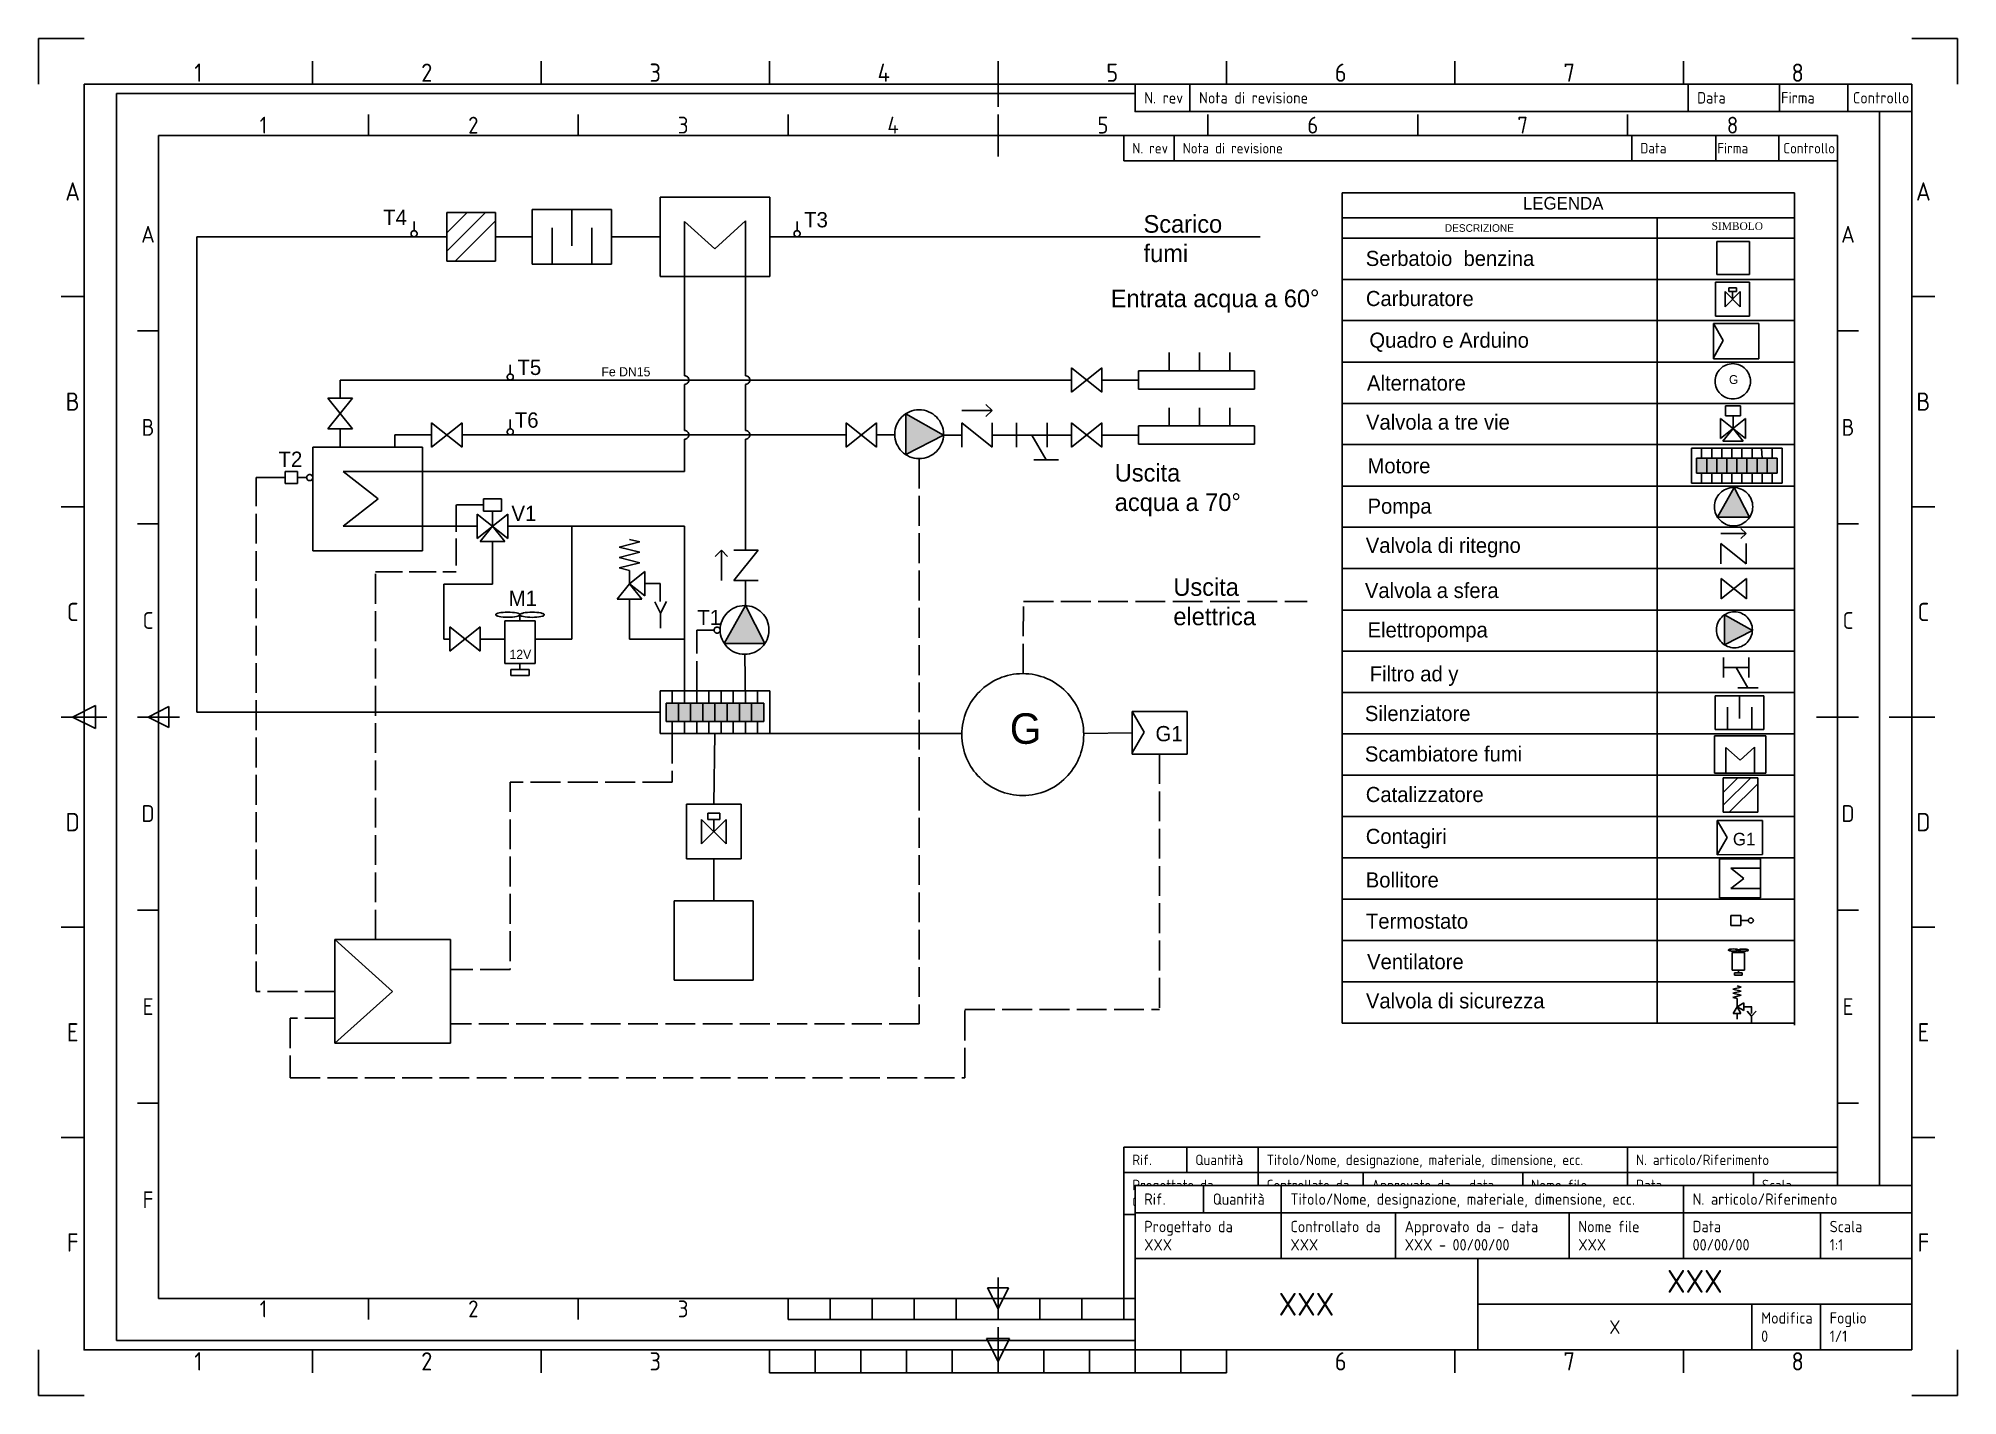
# Paper-space layout 'ISO A3 blocco di titolo' of a CAD drawing. Header units: millimetres. Extents: x 0 to 420, y 0 to 297.
# The model-space entities are those that its viewports show. They can reach past a viewport. Long polylines and large blocks are cut down to what shows.
import ezdxf
from ezdxf.enums import TextEntityAlignment as Align

# ---------------------------------------------------------------- set-up
doc = ezdxf.new("R2010")
doc.units = ezdxf.units.MM
doc.header["$LTSCALE"] = 0.5
doc.linetypes.add('ACAD_ISO02W100', pattern=[15, 12, -3])
for name, color, linetype in [('FRAME 025', 7, 'Continuous'), ('FRAME 050', 6, 'Continuous'), ('FRAME 070', 5, 'Continuous'), ('FRAME 200', 8, 'Continuous'), ('griglia', 254, 'Continuous'), ('LEGENDA', 4, 'Continuous'), ('TESTO', 7, 'Continuous'), ('Title Block', 7, 'Continuous'), ('TUBAZIONI', 7, 'Continuous'), ('Viewport', 7, 'Continuous')]:
    doc.layers.add(name, color=color, linetype=linetype)
doc.styles.add('ISO Proportional', font='isocp.shx')

# ---------------------------------------------------------------- blocks, each defined once
blk = doc.blocks.new('ISO A3 title block')
at = {"layer": 'FRAME 050'}
for p, q in [((60, 287), (60, 292)), ((110, 287), (110, 292)), ((160, 287), (160, 292)), ((210, 282), (210, 292)), ((260, 287), (260, 292)), ((310, 287), (310, 292)), ((360, 287), (360, 292)), ((10, 240.5), (5, 240.5)), ((415, 240.5), (410, 240.5)), ((10, 194.5), (5, 194.5)), ((415, 194.5), (410, 194.5)), ((5, 148.5), (15, 148.5)), ((7.5, 148.5), (12.5, 151)), ((12.5, 146), (7.5, 148.5)), ((12.5, 151), (12.5, 146)), ((405, 148.5), (415, 148.5)), ((10, 102.5), (5, 102.5)), ((415, 102.5), (410, 102.5)), ((10, 56.5), (5, 56.5)), ((415, 56.5), (410, 56.5)), ((210, 10), (210, 15)), ((60, 5), (60, 10)), ((110, 5), (110, 10)), ((160, 5), (160, 10)), ((170, 5), (170, 10)), ((180, 5), (180, 10)), ((190, 5), (190, 10)), ((200, 5), (200, 10)), ((207.5, 12.5), (212.5, 12.5)), ((210, 7.5), (207.5, 12.5)), ((212.5, 12.5), (210, 7.5)), ((210, 10), (210, 5)), ((220, 5), (220, 10)), ((230, 5), (230, 10)), ((240, 5), (240, 10)), ((250, 5), (250, 10)), ((260, 5), (260, 10)), ((310, 5), (310, 10)), ((360, 5), (360, 10)), ((160, 5), (260, 5))]:
    blk.add_line(p, q, dxfattribs=at)
at = {"layer": 'FRAME 070'}
for p, q in [((410, 287), (10, 287)), ((10, 287), (10, 10)), ((240, 281), (240, 287)), ((252, 281), (252, 287)), ((361, 281), (361, 287)), ((381, 281), (381, 287)), ((396, 281), (396, 287)), ((410, 10), (410, 287)), ((240, 281), (410, 281)), ((240, 46), (410, 46)), ((240, 40), (240, 46)), ((255, 40), (255, 46)), ((272, 40), (272, 46)), ((360, 40), (360, 46)), ((240, 40), (410, 40)), ((240, 10), (240, 40)), ((272, 30), (272, 40)), ((297, 30), (297, 40)), ((335, 30), (335, 40)), ((360, 30), (360, 40)), ((390, 30), (390, 40)), ((240, 30), (410, 30)), ((315, 10), (315, 30)), ((315, 20), (410, 20)), ((375, 10), (375, 20)), ((390, 10), (390, 20)), ((10, 10), (410, 10))]:
    blk.add_line(p, q, dxfattribs=at)
at = {"layer": 'FRAME 200'}
for p, q in [((0, 297), (0, 287)), ((10, 297), (0, 297)), ((420, 297), (410, 297)), ((420, 287), (420, 297)), ((0, 0), (0, 10)), ((420, 0), (420, 10)), ((0, 0), (10, 0)), ((420, 0), (410, 0))]:
    blk.add_line(p, q, dxfattribs=at)
at = {"layer": 'FRAME 025', "style": 'ISO Proportional'}
for s, p in [('N. rev', (242, 284)), ('Nota di revisione', (254, 284)), ('Data', (363, 284)), ('Firma', (381.36, 284)), ('Controllo', (397.08, 284)), ('Rif.', (242, 43)), ('Quantità', (257, 43)), ('Titolo/Nome, designazione, materiale, dimensione, ecc.', (274, 43)), ('N. articolo/Riferimento', (362, 43)), ('Progettato da', (242, 37)), ('Controllato da', (274, 37)), ('Approvato da - data', (299, 37)), ('Nome file', (337, 37)), ('Data', (362, 37)), ('Scala', (392, 37)), ('Modifica', (377, 17)), ('Foglio', (392, 17))]:
    blk.add_text(s, height=2.5, dxfattribs=at).set_placement(p, align=Align.MIDDLE_LEFT)
at = {"layer": 'FRAME 025', "style": 'ISO Proportional', "flags": 8}
for tag, p in [('PROGETTATO_DA', (242, 33)), ('CONTROLLATO_DA', (274, 33)), ('APPROVATO_DA_DATA', (299, 33)), ('NOMEFILE', (337, 33)), ('DATA', (362, 33)), ('SCALA', (392, 33)), ('MODIFICA', (377, 13)), ('FOGLIO', (392, 13))]:
    blk.add_attdef(tag, text='', height=2.5, dxfattribs=at).set_placement(p, align=Align.MIDDLE_LEFT)
at = {"layer": 'FRAME 050', "style": 'ISO Proportional'}
for s, p in [('1', (35, 289.5)), ('2', (85, 289.5)), ('3', (135, 289.5)), ('4', (185, 289.5)), ('5', (235, 289.5)), ('6', (285, 289.5)), ('7', (335, 289.5)), ('8', (385, 289.5)), ('A', (7.5, 263.5)), ('A', (412.5, 263.5)), ('B', (7.5, 217.5)), ('B', (412.5, 217.5)), ('C', (7.5, 171.5)), ('C', (412.5, 171.5)), ('D', (7.5, 125.5)), ('D', (412.5, 125.5)), ('E', (7.5, 79.5)), ('E', (412.5, 79.5)), ('F', (7.5, 33.5)), ('F', (412.5, 33.5)), ('1', (35, 7.5)), ('2', (85, 7.5)), ('3', (135, 7.5)), ('6', (285, 7.5)), ('7', (335, 7.5)), ('8', (385, 7.5))]:
    blk.add_text(s, height=4, dxfattribs=at).set_placement(p, align=Align.MIDDLE)
at = {"layer": 'FRAME 050', "style": 'ISO Proportional', "flags": 8}
for tag, height, p in [('TITOLO', 5, (362.5, 25)), ('PROPRIETARIO', 5, (277.5, 20)), ('NUMERO_DISEGNO', 3, (345, 15))]:
    blk.add_attdef(tag, text='', height=height, dxfattribs=at).set_placement(p, align=Align.MIDDLE)

msp = doc.modelspace()

# ---------------------------------------------------------------- hatches: boundary and pattern name
at = {"layer": 'TUBAZIONI', "true_color": 0xffffff}
h = msp.add_hatch(dxfattribs=at)
h.set_pattern_fill('GOST_GROUND', scale=1.452, style=0)
h.set_pattern_definition([(45, (-2479.496, -3238.946), (20.53438, -1e-15), [29.04]), (45, (-2475.14, -3238.946), (20.53438, -1e-15), [29.04]), (45, (-2470.784, -3238.946), (20.53438, -1e-15), [29.04])])
h.paths.add_polyline_path([(90.3, 262.9), (90.3, 268.7), (78.69, 268.7), (78.69, 257.09), (90.3, 257.09)])
at = {"layer": 'TUBAZIONI', "true_color": 0x000000}
for points in [[(197.02, 215.66), (188.02, 220.72), (188.02, 211.02)], [(385.4, 203.16), (381.42, 196.07), (389.06, 196.07)], [(149.83, 175.04), (144.77, 166.04), (154.47, 166.04)], [(383.09, 172.84), (383.09, 165.69), (389.72, 169.11)]]:
    msp.add_hatch(color=18, dxfattribs=at).paths.add_polyline_path(points)
at = {"layer": 'TUBAZIONI', "true_color": 0xf8d731}
h = msp.add_hatch(color=40, dxfattribs=at)
h.set_gradient(color2=(128, 128, 128), tint=1, name='INVSPHERICAL')
h.paths.add_polyline_path([(395.64, 210.17), (376.44, 210.17), (376.44, 206.57), (395.64, 206.57)])
h = msp.add_hatch(color=40, dxfattribs=at)
h.set_gradient(color2=(128, 128, 128), tint=1, name='INVSPHERICAL')
h.paths.add_polyline_path([(154.19, 151.82), (130.96, 151.82), (130.96, 147.46), (154.19, 147.46)])
at = {"layer": 'TUBAZIONI', "true_color": 0xffffff}
h = msp.add_hatch(dxfattribs=at)
h.set_pattern_fill('GOST_GROUND', scale=1.028592, style=0)
h.set_pattern_definition([(45, (-1429.416, -2350.791), (14.546487, -9e-16), [20.57184]), (45, (-1426.331, -2350.791), (14.546487, -9e-16), [20.57184]), (45, (-1423.245, -2350.791), (14.546487, -9e-16), [20.57184])])
h.paths.add_polyline_path([(391.02, 129.9), (391.02, 134.02), (382.79, 134.02), (382.79, 125.79), (391.02, 125.79)])

# ---------------------------------------------------------------- linework, layer by layer
for p, q in [((119.73, 188.97), (124.68, 190.21)), ((124.68, 187.73), (119.73, 188.97)), ((119.73, 186.49), (124.68, 187.73)), ((124.68, 190.21), (122.21, 190.82)), ((124.68, 185.25), (119.73, 186.49)), ((119.73, 184.01), (124.68, 185.25)), ((122.21, 183.39), (119.73, 184.01)), ((385.08, 83.68), (387.05, 84.17)), ((387.05, 83.19), (385.08, 83.68)), ((385.08, 82.69), (387.05, 83.19)), ((387.05, 82.2), (385.08, 82.69)), ((387.05, 84.17), (386.07, 84.42)), ((385.08, 81.71), (387.05, 82.2)), ((386.07, 81.46), (385.08, 81.71)), ((385.12, 77.85), (386.07, 79.49)), ((387.01, 77.85), (385.12, 77.85)), ((386.07, 79.49), (386.07, 81.46)), ((386.07, 79.49), (387.71, 80.44)), ((386.07, 79.49), (387.01, 77.85)), ((387.71, 78.55), (386.07, 79.49)), ((386.07, 77.85), (386.07, 76.54)), ((387.71, 80.44), (387.71, 78.55)), ((387.71, 79.49), (389.58, 79.49)), ((389.55, 79.49), (389.55, 77.89))]:
    msp.add_line(p, q)
at = {"layer": 'griglia'}
for p, q in [((0, 297), (420, 297)), ((0, 0), (0, 297)), ((420, 297), (420, 0)), ((420, 0), (0, 0))]:
    msp.add_line(p, q, dxfattribs=at)
at = {"layer": 'LEGENDA'}
for p, q in [((292.02, 75.56), (292.02, 273.41)), ((292.02, 273.41), (399.73, 273.41)), ((399.73, 273.41), (399.73, 75.07)), ((292.02, 267.41), (399.73, 267.41)), ((292.02, 262.61), (399.73, 262.61)), ((292.02, 252.76), (399.73, 252.76)), ((292.02, 242.92), (399.73, 242.92)), ((292.02, 233.07), (399.73, 233.07)), ((292.02, 223.22), (399.73, 223.22)), ((292.02, 213.38), (399.73, 213.38)), ((292.02, 203.53), (399.73, 203.53)), ((292.02, 193.69), (399.73, 193.69)), ((292.02, 183.84), (399.73, 183.84)), ((292.02, 173.99), (399.73, 173.99)), ((292.02, 164.15), (399.73, 164.15)), ((292.02, 154.3), (399.73, 154.3)), ((292.02, 144.46), (399.73, 144.46)), ((292.02, 134.61), (399.73, 134.61)), ((292.02, 124.76), (399.73, 124.76)), ((292.02, 114.92), (399.73, 114.92)), ((292.02, 105.08), (399.73, 105.08)), ((292.02, 95.24), (399.73, 95.24)), ((292.02, 85.4), (399.73, 85.4)), ((292.02, 75.56), (399.73, 75.56))]:
    msp.add_line(p, q, dxfattribs=at)
msp.add_lwpolyline([(367.02, 75.56), (367.02, 267.41)], dxfattribs=at)
at = {"layer": 'TESTO'}
for p, q in [((125.84, 180.3), (129.54, 180.3)), ((129.54, 180.3), (129.54, 176)), ((388.51, 78.39), (389.52, 77.2)), ((389.52, 77.2), (390.59, 78.39)), ((389.55, 75.82), (389.52, 77.2))]:
    msp.add_line(p, q, dxfattribs=at)
for centre in [(135.31, 228.77), (149.83, 228.77), (135.31, 215.71), (149.83, 215.71)]:
    msp.add_arc(centre, 1.03, 270, 90, dxfattribs=at)
at = {"layer": 'TUBAZIONI'}
for p, q in [((129.51, 253.46), (129.51, 272.33)), ((129.51, 272.33), (155.64, 272.33)), ((155.64, 272.33), (155.64, 253.46)), ((70.88, 264.35), (70.88, 266.53)), ((78.69, 257.09), (78.69, 268.7)), ((78.69, 268.7), (90.3, 268.7)), ((90.3, 262.9), (90.3, 268.7)), ((90.3, 268.7), (90.3, 262.9)), ((99.01, 256.36), (99.01, 269.43)), ((99.01, 269.43), (117.89, 269.43)), ((108.45, 269.43), (108.45, 260.72)), ((117.89, 262.9), (117.89, 269.43)), ((117.89, 269.43), (117.89, 256.36)), ((135.31, 229.8), (135.31, 266.53)), ((135.31, 266.53), (142.57, 260.07)), ((149.83, 266.69), (142.57, 260.07)), ((149.83, 229.8), (149.83, 266.69)), ((162.13, 264.35), (162.13, 266.53)), ((78.69, 262.9), (19.15, 262.9)), ((19.15, 262.9), (19.15, 149.64)), ((99.01, 262.9), (90.3, 262.9)), ((90.3, 262.9), (90.3, 257.09)), ((103.75, 256.36), (103.75, 265.07)), ((113.21, 256.36), (113.21, 265.07)), ((129.51, 262.9), (117.89, 262.9)), ((155.64, 262.9), (272.45, 262.9)), ((381.22, 261.75), (389.02, 261.75)), ((381.22, 253.95), (381.22, 261.75)), ((389.02, 261.75), (389.02, 253.95)), ((90.3, 257.09), (78.69, 257.09)), ((117.89, 256.36), (99.01, 256.36)), ((142.57, 253.46), (129.51, 253.46)), ((129.51, 253.46), (155.64, 253.46)), ((380.96, 252.08), (389.06, 252.08)), ((380.96, 243.98), (380.96, 252.08)), ((389.02, 253.95), (381.22, 253.95)), ((389.06, 252.08), (389.06, 243.98)), ((383.21, 248.03), (383.21, 249.83)), ((383.21, 249.83), (386.81, 246.23)), ((383.21, 246.23), (386.81, 249.83)), ((383.21, 248.03), (383.21, 246.23)), ((384.11, 250.73), (384.11, 249.83)), ((384.11, 250.73), (385.91, 250.73)), ((385.01, 249.83), (384.11, 249.83)), ((384.11, 249.83), (385.91, 249.83)), ((385.01, 248.03), (385.01, 249.83)), ((385.91, 249.83), (385.91, 250.73)), ((386.81, 248.03), (386.81, 249.83)), ((386.81, 249.83), (386.81, 248.03)), ((386.81, 248.03), (386.81, 246.23)), ((389.06, 243.98), (380.96, 243.98)), ((380.44, 242.25), (391.24, 242.25)), ((380.44, 233.85), (380.44, 242.25)), ((380.44, 242.25), (382.8, 238.18)), ((382.8, 238.18), (380.44, 234.1)), ((391.24, 242.25), (391.24, 233.85)), ((250.74, 230.95), (250.74, 235.31)), ((258, 230.95), (258, 235.31)), ((265.26, 230.95), (265.26, 235.31)), ((391.24, 233.85), (380.44, 233.85)), ((53.28, 224.42), (53.28, 228.77)), ((53.28, 228.77), (227.51, 228.77)), ((93.8, 230.23), (93.8, 232.4)), ((227.51, 231.68), (227.51, 225.87)), ((227.51, 231.68), (234.77, 225.87)), ((227.51, 225.87), (234.77, 231.68)), ((234.77, 231.68), (234.77, 225.87)), ((234.77, 228.77), (243.48, 228.77)), ((243.48, 230.95), (243.48, 226.6)), ((271.07, 230.95), (243.48, 230.95)), ((271.07, 226.6), (271.07, 230.95)), ((56.18, 224.42), (50.37, 224.42)), ((50.37, 224.42), (56.18, 217.16)), ((50.37, 217.16), (56.18, 224.42)), ((135.31, 216.74), (135.31, 227.74)), ((149.83, 216.74), (149.83, 227.74)), ((243.48, 226.6), (271.07, 226.6)), ((188.02, 220.72), (188.02, 211.02)), ((197.02, 215.66), (188.02, 220.72)), ((201.37, 221.5), (208.63, 221.5)), ((208.63, 221.5), (207.07, 222.95)), ((208.63, 221.5), (207.07, 220.05)), ((250.74, 217.84), (250.74, 222.19)), ((258, 217.84), (258, 222.19)), ((265.26, 217.84), (265.26, 222.19)), ((382.12, 219.64), (382.12, 214.84)), ((382.12, 214.84), (388.12, 219.64)), ((382.12, 219.64), (388.12, 214.84)), ((383.32, 220.24), (383.32, 222.64)), ((383.32, 222.64), (386.92, 222.64)), ((386.92, 220.24), (383.32, 220.24)), ((385.12, 217.24), (385.12, 220.24)), ((386.92, 222.64), (386.92, 220.24)), ((388.12, 219.64), (388.12, 214.84)), ((53.28, 217.16), (50.37, 217.16)), ((50.37, 217.16), (56.18, 217.16)), ((53.28, 212.8), (53.28, 217.16)), ((66.34, 212.8), (66.34, 215.71)), ((66.34, 215.71), (75.06, 215.71)), ((75.06, 215.71), (75.06, 218.61)), ((75.06, 218.61), (75.06, 212.8)), ((75.06, 218.61), (82.32, 212.8)), ((75.06, 212.8), (82.32, 218.61)), ((82.32, 215.71), (82.32, 218.61)), ((82.32, 218.61), (82.32, 212.8)), ((82.32, 215.71), (150.56, 215.71)), ((93.8, 217.16), (93.8, 219.34)), ((150.56, 215.71), (173.79, 215.71)), ((173.79, 215.71), (173.79, 218.61)), ((173.79, 218.61), (173.79, 212.8)), ((173.79, 218.61), (181.05, 212.8)), ((173.79, 212.8), (181.05, 218.61)), ((181.05, 215.71), (181.05, 218.61)), ((181.05, 218.61), (181.05, 212.8)), ((181.05, 215.71), (185.41, 215.71)), ((197.02, 215.66), (188.02, 211.02)), ((197.02, 215.66), (201.37, 215.66)), ((201.37, 218.56), (201.37, 212.75)), ((201.37, 218.56), (208.63, 212.75)), ((208.63, 212.75), (208.63, 218.56)), ((208.63, 215.66), (227.51, 215.66)), ((214.44, 218.56), (214.44, 212.75)), ((221.47, 209.76), (218.07, 215.66)), ((221.7, 212.75), (221.7, 218.56)), ((227.51, 218.56), (227.51, 212.75)), ((227.51, 218.56), (234.77, 212.75)), ((227.51, 212.75), (234.77, 218.56)), ((234.77, 218.56), (234.77, 212.75)), ((234.77, 215.66), (243.48, 215.66)), ((243.48, 215.66), (243.48, 217.84)), ((243.48, 217.84), (243.48, 213.48)), ((271.07, 217.84), (243.48, 217.84)), ((271.07, 213.48), (271.07, 217.84)), ((382.72, 214.24), (385.12, 217.24)), ((385.12, 217.24), (387.52, 214.24)), ((72.88, 212.8), (46.74, 212.8)), ((46.74, 212.8), (46.74, 188.12)), ((72.88, 188.12), (72.88, 212.8)), ((135.31, 206.99), (135.31, 214.68)), ((149.83, 188.28), (149.83, 214.68)), ((243.48, 213.48), (271.07, 213.48)), ((375.24, 204.17), (375.24, 212.57)), ((375.24, 212.57), (396.84, 212.57)), ((377.64, 210.17), (377.64, 212.57)), ((380.04, 210.17), (380.04, 212.57)), ((382.44, 210.12), (382.44, 212.57)), ((382.72, 214.24), (387.52, 214.24)), ((384.84, 210.17), (384.84, 212.57)), ((387.24, 210.17), (387.24, 212.57)), ((389.64, 210.17), (389.64, 212.57)), ((392.04, 210.17), (391.92, 212.57)), ((394.44, 210.17), (394.44, 212.57)), ((396.84, 212.57), (396.84, 204.17)), ((43.11, 206.99), (40.21, 206.99)), ((40.21, 206.99), (40.21, 204.09)), ((43.11, 204.09), (43.11, 206.99)), ((135.31, 206.99), (54, 206.99)), ((54, 206.99), (62.31, 200.46)), ((221.47, 209.76), (218.57, 209.76)), ((218.57, 209.76), (224.38, 209.76)), ((376.44, 206.57), (376.44, 210.17)), ((376.44, 210.17), (395.64, 210.17)), ((395.64, 206.57), (376.44, 206.57)), ((377.64, 204.17), (377.64, 206.57)), ((378.84, 206.57), (378.84, 210.17)), ((380.04, 204.17), (380.04, 206.57)), ((381.24, 206.57), (381.24, 210.17)), ((382.44, 204.17), (382.44, 206.57)), ((383.64, 206.57), (383.64, 210.17)), ((384.84, 204.17), (384.84, 206.57)), ((386.04, 206.57), (386.04, 210.17)), ((387.24, 204.17), (387.24, 206.57)), ((388.44, 206.57), (388.44, 210.17)), ((389.64, 204.17), (389.64, 206.57)), ((390.84, 206.57), (390.84, 210.17)), ((392.04, 204.17), (392.04, 206.57)), ((393.24, 206.57), (393.24, 210.17)), ((394.44, 204.17), (394.44, 206.57)), ((395.64, 210.17), (395.64, 206.57)), ((40.21, 204.09), (43.11, 204.09)), ((45.29, 205.54), (43.11, 205.54)), ((43.11, 205.54), (43.11, 204.09)), ((396.84, 204.17), (375.24, 204.17)), ((385.4, 203.16), (381.42, 196.07)), ((385.4, 203.16), (389.06, 196.07)), ((62.31, 200.46), (54, 193.93)), ((85.95, 193.93), (85.95, 196.83)), ((85.95, 196.83), (85.95, 191.02)), ((85.95, 191.02), (93.21, 196.83)), ((85.95, 196.83), (93.21, 191.02)), ((87.4, 197.56), (87.4, 200.46)), ((87.4, 200.46), (91.75, 200.46)), ((91.75, 197.56), (87.4, 197.56)), ((89.58, 193.93), (89.58, 197.56)), ((89.58, 197.56), (91.75, 197.56)), ((91.75, 200.46), (91.75, 197.56)), ((93.21, 193.93), (93.21, 196.83)), ((93.21, 196.83), (93.21, 191.02)), ((85.95, 193.93), (54, 193.93)), ((86.67, 190.3), (89.58, 193.93)), ((89.58, 193.93), (92.48, 190.3)), ((135.31, 193.93), (93.21, 193.93)), ((108.45, 167.06), (108.45, 193.93)), ((135.31, 154.72), (135.31, 193.93)), ((381.42, 196.07), (389.05, 196.09)), ((382.24, 192.24), (388.24, 192.24)), ((388.24, 192.24), (386.95, 193.44)), ((388.24, 192.24), (386.95, 191.04)), ((72.88, 188.12), (46.74, 188.12)), ((89.58, 190.3), (86.67, 190.3)), ((86.67, 190.3), (92.48, 190.3)), ((89.58, 190.3), (89.58, 180.13)), ((144.09, 188.28), (142.64, 186.71)), ((144.09, 181.02), (144.09, 188.28)), ((144.09, 188.28), (145.54, 186.71)), ((152.84, 188.28), (147.03, 188.28)), ((147.03, 181.02), (152.84, 188.28)), ((382.24, 189.81), (382.24, 185.01)), ((382.24, 189.81), (388.24, 185.01)), ((388.24, 185.01), (388.24, 189.81)), ((122.21, 180.24), (122.21, 183.39)), ((125.84, 183.14), (122.21, 180.24)), ((125.84, 183.14), (125.84, 177.33)), ((89.58, 180.13), (77.96, 180.13)), ((77.96, 180.13), (77.96, 167.06)), ((122.21, 180.24), (119.3, 176.61)), ((122.21, 180.24), (125.84, 177.33)), ((122.21, 180.24), (125.11, 176.61)), ((147.03, 181.02), (152.84, 181.02)), ((149.83, 175.04), (149.83, 181.02)), ((382.32, 181.46), (382.32, 176.66)), ((382.32, 181.46), (388.32, 176.66)), ((382.32, 176.66), (388.32, 181.46)), ((388.32, 181.46), (388.32, 176.66)), ((122.21, 176.61), (119.3, 176.61)), ((119.3, 176.61), (125.11, 176.61)), ((122.21, 176.61), (122.21, 167.05)), ((128.21, 175.96), (129.59, 173.2)), ((131, 176), (129.59, 173.2)), ((149.83, 175.04), (144.77, 166.04)), ((149.83, 175.04), (154.47, 166.04)), ((79.41, 167.06), (79.41, 169.97)), ((79.41, 169.97), (79.41, 164.16)), ((79.41, 169.97), (86.67, 164.16)), ((86.67, 169.97), (79.41, 164.16)), ((86.67, 167.06), (86.67, 169.97)), ((86.67, 169.97), (86.67, 164.16)), ((92.48, 167.06), (92.48, 171.42)), ((92.48, 171.42), (92.48, 161.26)), ((99.74, 171.42), (92.48, 171.42)), ((96.11, 171.42), (96.11, 172.87)), ((99.74, 161.26), (99.74, 171.42)), ((129.59, 173.2), (129.62, 169.66)), ((142.36, 169.19), (140.19, 169.19)), ((383.09, 172.84), (383.09, 165.69)), ((389.72, 169.11), (383.09, 172.84)), ((77.96, 167.06), (79.41, 167.06)), ((86.67, 167.06), (92.48, 167.06)), ((99.74, 167.06), (108.45, 167.06)), ((135.31, 167.05), (122.21, 167.05)), ((144.77, 166.04), (154.47, 166.04)), ((389.72, 169.11), (383.09, 165.69)), ((92.48, 161.26), (99.74, 161.26)), ((96.11, 161.26), (96.11, 159.8)), ((149.83, 151.82), (149.69, 163.43)), ((382.86, 162.68), (382.86, 157.88)), ((382.86, 160.28), (388.86, 160.28)), ((388.67, 155.41), (385.86, 160.28)), ((388.86, 157.88), (388.86, 162.68)), ((96.11, 159.8), (93.93, 159.8)), ((93.93, 159.8), (98.29, 159.8)), ((93.93, 158.35), (93.93, 159.8)), ((98.29, 158.35), (93.93, 158.35)), ((98.29, 159.8), (98.29, 158.35)), ((129.51, 144.56), (129.51, 154.72)), ((129.51, 154.72), (155.64, 154.72)), ((130.96, 147.46), (130.96, 151.82)), ((130.96, 151.82), (154.19, 151.82)), ((132.41, 151.81), (132.41, 154.72)), ((133.86, 147.46), (133.86, 151.82)), ((135.31, 151.82), (135.31, 154.72)), ((136.77, 147.46), (136.77, 151.82)), ((138.22, 151.76), (138.22, 154.72)), ((139.67, 147.46), (139.67, 151.82)), ((141.12, 151.82), (141.12, 154.72)), ((142.57, 147.46), (142.57, 151.82)), ((144.03, 151.82), (144.03, 154.72)), ((145.48, 147.46), (145.48, 151.82)), ((146.93, 151.82), (146.93, 154.72)), ((148.38, 147.46), (148.38, 151.82)), ((151.29, 147.46), (151.29, 151.82)), ((152.74, 151.82), (152.74, 154.72)), ((154.19, 151.82), (154.19, 147.46)), ((155.64, 154.72), (155.64, 144.56)), ((380.84, 145.49), (380.84, 153.54)), ((380.84, 153.54), (392.47, 153.54)), ((386.27, 155.41), (391.07, 155.41)), ((386.66, 153.54), (386.66, 148.17)), ((392.47, 153.54), (392.47, 145.49)), ((129.51, 149.64), (19.15, 149.64)), ((154.19, 147.46), (130.96, 147.46)), ((132.41, 144.56), (132.41, 147.46)), ((135.31, 144.56), (135.31, 147.46)), ((138.22, 144.56), (138.22, 147.46)), ((141.12, 144.56), (141.12, 147.46)), ((144.03, 144.56), (144.03, 147.46)), ((146.93, 144.56), (146.93, 147.46)), ((149.83, 144.56), (149.83, 147.46)), ((152.74, 144.56), (152.74, 147.46)), ((241.97, 149.83), (255.04, 149.83)), ((241.97, 139.67), (241.97, 149.83)), ((241.97, 149.83), (244.82, 144.9)), ((255.04, 149.83), (255.04, 139.67)), ((383.76, 145.49), (383.76, 150.85)), ((389.59, 145.49), (389.59, 150.85)), ((142.57, 144.56), (129.51, 144.56)), ((142.3, 127.75), (142.57, 144.56)), ((201.38, 144.56), (142.57, 144.56)), ((241.97, 144.75), (230.42, 144.56)), ((244.82, 144.9), (241.97, 139.97)), ((380.68, 135.15), (380.68, 143.98)), ((380.68, 143.98), (392.91, 143.98)), ((392.47, 145.49), (380.84, 145.49)), ((392.91, 143.98), (392.91, 135.15)), ((255.04, 139.67), (241.97, 139.67)), ((383.4, 135.15), (383.4, 141.26)), ((383.4, 141.26), (386.8, 138.24)), ((390.19, 141.34), (386.8, 138.24)), ((390.19, 135.22), (390.19, 141.34)), ((380.68, 135.15), (392.91, 135.15)), ((382.79, 125.79), (382.79, 134.02)), ((382.79, 134.02), (391.02, 134.02)), ((391.02, 134.02), (391.02, 129.9)), ((391.02, 129.9), (391.02, 125.79)), ((135.77, 127.75), (148.84, 127.75)), ((135.77, 114.68), (135.77, 127.75)), ((139.4, 121.22), (139.4, 124.12)), ((139.4, 124.12), (145.21, 118.31)), ((139.4, 118.31), (145.21, 124.12)), ((143.75, 125.57), (140.85, 125.57)), ((140.85, 125.57), (140.85, 124.12)), ((142.3, 124.12), (140.85, 124.12)), ((140.85, 124.12), (143.75, 124.12)), ((142.3, 121.22), (142.3, 124.12)), ((143.75, 124.12), (143.75, 125.57)), ((145.21, 121.22), (145.21, 124.12)), ((145.21, 124.12), (145.21, 121.22)), ((148.84, 127.75), (148.84, 114.68)), ((381.36, 123.85), (392.16, 123.85)), ((381.36, 115.7), (381.36, 123.85)), ((381.36, 123.85), (383.71, 119.78)), ((391.02, 125.79), (382.79, 125.79)), ((392.16, 123.85), (392.12, 115.71)), ((139.4, 121.22), (139.4, 118.31)), ((145.21, 121.22), (145.21, 118.31)), ((383.71, 119.78), (381.36, 115.7)), ((148.84, 114.68), (135.77, 114.68)), ((142.3, 114.68), (142.27, 104.71)), ((392.13, 115.71), (381.36, 115.7)), ((391.68, 114.69), (381.87, 114.69)), ((381.87, 114.69), (381.87, 105.43)), ((391.68, 105.43), (391.68, 114.69)), ((391.68, 112.52), (384.59, 112.52)), ((384.59, 112.52), (387.71, 110.06)), ((387.71, 110.06), (384.59, 107.61)), ((391.68, 105.43), (381.87, 105.43)), ((391.68, 107.61), (384.59, 107.61)), ((132.84, 104.71), (151.71, 104.71)), ((132.84, 85.84), (132.84, 104.71)), ((151.71, 104.71), (151.71, 85.84)), ((386.95, 101.22), (384.55, 101.22)), ((384.55, 101.22), (384.55, 98.82)), ((386.95, 98.82), (386.95, 101.22)), ((384.55, 98.82), (386.95, 98.82)), ((388.75, 100.02), (386.95, 100.02)), ((386.95, 100.02), (386.95, 98.82)), ((51.97, 95.48), (51.97, 70.79)), ((79.55, 95.48), (51.97, 95.48)), ((51.97, 95.48), (65.76, 83.14)), ((79.55, 70.79), (79.55, 95.48)), ((384.88, 90.58), (384.88, 92.38)), ((384.88, 92.38), (384.88, 88.18)), ((387.88, 92.38), (384.88, 92.38)), ((386.38, 92.38), (386.38, 92.98)), ((387.88, 88.18), (387.88, 92.38)), ((384.88, 88.18), (387.88, 88.18)), ((386.38, 87.58), (385.48, 87.58)), ((385.48, 87.58), (387.28, 87.58)), ((385.48, 86.98), (385.48, 87.58)), ((387.28, 86.98), (385.48, 86.98)), ((386.38, 88.18), (386.38, 87.58)), ((387.28, 87.58), (387.28, 86.98)), ((51.97, 70.79), (65.76, 83.14)), ((151.71, 85.84), (132.84, 85.84)), ((51.97, 70.79), (79.55, 70.79))]:
    msp.add_line(p, q, dxfattribs=at)
at = {"layer": 'TUBAZIONI', "linetype": 'ACAD_ISO02W100'}
for p, q in [((191.21, 210.06), (191.2, 133.37)), ((33.28, 205.54), (40.21, 205.54)), ((33.28, 83.14), (33.28, 205.54)), ((61.72, 95.48), (61.72, 183.08)), ((215.98, 158.84), (216.08, 176.03)), ((216.08, 176.03), (283.69, 176.03)), ((140.19, 169.19), (138.22, 169.19)), ((138.22, 154.72), (138.22, 169.19)), ((248.51, 139.67), (248.51, 78.82)), ((51.97, 83.14), (33.28, 83.14)), ((202.11, 62.55), (202.11, 78.82)), ((202.11, 78.82), (248.51, 78.82)), ((51.97, 76.73), (41.38, 76.73)), ((41.38, 76.73), (41.38, 62.55)), ((41.38, 62.55), (202.11, 62.55))]:
    msp.add_line(p, q, dxfattribs=at)
at = {"layer": 'TUBAZIONI', "linetype": 'ACAD_ISO02W100', "ltscale": 0.9}
msp.add_line((61.72, 183.08), (80.91, 183.08), dxfattribs=at)
msp.add_lwpolyline([(87.4, 199.01), (80.91, 199.01), (80.91, 183.08)], dxfattribs=at)
at = {"layer": 'TUBAZIONI', "linetype": 'ACAD_ISO02W100'}
for points in [[(132.41, 144.56), (132.41, 133.01), (93.75, 133.01), (93.75, 88.33), (79.55, 88.33)], [(191.2, 133.37), (191.2, 75.42), (79.55, 75.42)]]:
    msp.add_lwpolyline(points, dxfattribs=at)
at = {"layer": 'TUBAZIONI'}
for centre, radius in [((70.88, 263.62), 0.726), ((162.13, 263.62), 0.726), ((93.8, 229.5), 0.726), ((385.06, 228.48), 4.2), ((191.21, 215.87), 5.81), ((93.8, 216.43), 0.726), ((46.02, 205.54), 0.726), ((385.24, 198.59), 4.57), ((149.62, 169.24), 5.81), ((143.09, 169.19), 0.726), ((385.44, 169.27), 4.28), ((215.9, 144.32), 14.52), ((389.35, 100.02), 0.6)]:
    msp.add_circle(centre, radius, dxfattribs=at)
for centre, major_axis in [((93.21, 172.87), (2.9, 0)), ((99.01, 172.85), (2.9, 0)), ((385.18, 92.98), (1.2, 0)), ((387.58, 92.97), (1.2, 0))]:
    msp.add_ellipse(centre, major_axis=major_axis, ratio=0.211075, dxfattribs=at)
at = {"layer": 'Viewport'}
msp.add_lwpolyline([(10, 287), (240, 287), (240, 281), (410, 281), (410, 46), (240, 46), (240, 10), (10, 10)], close=True, dxfattribs=at)

# ---------------------------------------------------------------- block references
at = {"layer": 'Title Block'}
ref = msp.add_blockref('ISO A3 title block', (0, 0), dxfattribs=at)
ref.add_attrib('NOMEFILE', 'idraulico', dxfattribs={"layer": 'FRAME 025', "height": 2.5, "style": 'ISO Proportional'}).set_placement((337, 33), align=Align.MIDDLE_LEFT)
ref.add_attrib('PROPRIETARIO', 'ITT -"E. Barsanti"', dxfattribs={"layer": 'FRAME 050', "height": 5, "style": 'ISO Proportional'}).set_placement((277.5, 20), align=Align.MIDDLE)
ref.add_attrib('PROGETTATO_DA', 'Campello Manuel 5AEN', dxfattribs={"layer": 'FRAME 025', "height": 2.25, "style": 'ISO Proportional'}).set_placement((242, 33), align=Align.MIDDLE_LEFT)
ref.add_attrib('DATA', '12/06/2017', dxfattribs={"layer": 'FRAME 025', "height": 2.5, "style": 'ISO Proportional'}).set_placement((362, 33), align=Align.MIDDLE_LEFT)
ref.add_attrib('TITOLO', 'Schema idraulico cogeneratore', dxfattribs={"layer": 'FRAME 050', "height": 5, "style": 'ISO Proportional'}).set_placement((362.5, 25), align=Align.MIDDLE)
ref.add_attrib('FOGLIO', '3/3', dxfattribs={"layer": 'FRAME 025', "height": 2.5, "style": 'ISO Proportional'}).set_placement((392, 13), align=Align.MIDDLE_LEFT)

# ---------------------------------------------------------------- texts
at = {"layer": 'TESTO', "attachment_point": 1}
for s, width, heights, insert, char_height in [('{\\fBankGothic Lt BT|b0|i0|c0|p34;LEGENDA}', 26.1503, [3.05], (335.06, 272.39), 3), ('T4', 7.1814, [0], (63.52, 269.33), 3.63), ('{\\fBell MT|b0|i0|c0|p18;DESCRIZIONE}', 31.2053, [0], (316.46, 265.89), 1.8), ('{\\fBookman Old Style|b0|i0|c0|p18;SIMBOLO}', 19.7538, [0], (380.01, 266.35), 1.8), ('T5', 7.7621, [0], (95.51, 233.61), 3.63), ('Fe DN15', 17.475, [0], (115.53, 231.84), 2.178), ('T2', 4.7358, [0], (38.59, 211.72), 3.63), ('V1', 5.7574, [0], (94.08, 198.81), 3.63), ('M1', 3.2241, [0], (93.41, 178.59), 3.63), ('T1', 1.1004, [0], (138.37, 174.02), 3.63), ('12V', 1.3706, [0.502], (93.62, 164.51), 2.178), ('G1', 8.988, [0], (385.08, 120.91), 3)]:
    msp.add_mtext_dynamic_manual_height_columns(s, width=width, gutter_width=12.5, heights=heights, dxfattribs=dict(at, insert=insert, char_height=char_height))
at = {"layer": 'TESTO', "char_height": 3.63, "attachment_point": 1}
for s, insert in [('T3', (163.81, 268.78)), ('T6', (94.87, 221.05))]:
    msp.add_mtext(s, dxfattribs=dict(at, insert=insert))
at = {"layer": 'TUBAZIONI', "attachment_point": 1}
for s, width, heights, insert, char_height in [('Scarico fumi', 25.3142, [0], (244.68, 268.07), 4.2), ('Serbatoio  benzina', 72.3887, [4.41], (297.62, 259.55), 3.6), ('Entrata acqua a 60%%D ', 48.5135, [15.33], (236.87, 250.32), 4.2), ('Carburatore', 30.7507, [0], (297.65, 250), 3.6), ('Quadro e Arduino', 96.7671, [7.25], (298.48, 240.07), 3.6), ('Alternatore', 27.3703, [0], (297.91, 229.86), 3.6), ('G', 29.2988, [0], (384.16, 229.94), 2.1), ('Valvola a tre vie', 92.1786, [9.89], (297.68, 220.55), 3.6), ('Uscita\\Pacqua a 70%%D ', 46.7646, [14.92], (237.82, 208.78), 4.2), ('Motore', 42.4827, [0], (298.04, 210.15), 3.6), ('Pompa', 28.1787, [0], (298.04, 200.53), 3.6), ('Valvola di ritegno', 64.8119, [6.78], (297.62, 191.19), 3.6), ('Uscita elettrica', 26.632, [0], (251.78, 181.57), 4.2), ('Valvola a sfera', 67.5779, [2.52], (297.41, 180.45), 3.6), ('Elettropompa', 30.9302, [0], (298.05, 171.05), 3.6), ('Filtro ad y', 53.1399, [8.63], (298.56, 160.59), 3.6), ('Silenziatore', 26.394, [0], (297.41, 151.14), 3.6), ('G', 29.2988, [0], (212.81, 149.38), 7.26), ('G1', 8.988, [0], (247.52, 146.35), 3.63), ('Scambiatore fumi', 59.0585, [6.03], (297.41, 141.5), 3.6), ('Catalizzatore', 43.0097, [0], (297.62, 131.84), 3.6), ('Contagiri', 42.8321, [0], (297.62, 121.86), 3.6), ('Bollitore', 21.162, [0], (297.62, 111.49), 3.6), ('Termostato', 29.3305, [0], (297.66, 101.67), 3.6), ('Ventilatore', 26.8589, [0], (297.93, 92.01), 3.6), ('Valvola di sicurezza', 76.5126, [6.05], (297.66, 82.69), 3.6)]:
    msp.add_mtext_dynamic_manual_height_columns(s, width=width, gutter_width=12.5, heights=heights, dxfattribs=dict(at, insert=insert, char_height=char_height))

psp = doc.layouts.new('ISO A3 blocco di titolo')

# ---------------------------------------------------------------- linework, layer by layer
at = {"layer": 'Viewport'}
psp.add_lwpolyline([(10, 287), (240, 287), (240, 281), (410, 281), (410, 46), (240, 46), (240, 10), (10, 10)], close=True, dxfattribs=at)

# ---------------------------------------------------------------- block references
at = {"layer": 'Title Block'}
ref = psp.add_blockref('ISO A3 title block', (0, 0), dxfattribs=at)
ref.add_attrib('NOMEFILE', 'XXX', dxfattribs={"layer": 'FRAME 025', "height": 2.5, "style": 'ISO Proportional'}).set_placement((337, 33), align=Align.MIDDLE_LEFT)
ref.add_attrib('NUMERO_DISEGNO', 'X', dxfattribs={"layer": 'FRAME 050', "height": 3, "style": 'ISO Proportional'}).set_placement((345, 15), align=Align.MIDDLE)
ref.add_attrib('PROPRIETARIO', 'XXX', dxfattribs={"layer": 'FRAME 050', "height": 5, "style": 'ISO Proportional'}).set_placement((277.5, 20), align=Align.MIDDLE)
ref.add_attrib('CONTROLLATO_DA', 'XXX', dxfattribs={"layer": 'FRAME 025', "height": 2.5, "style": 'ISO Proportional'}).set_placement((274, 33), align=Align.MIDDLE_LEFT)
ref.add_attrib('PROGETTATO_DA', 'XXX', dxfattribs={"layer": 'FRAME 025', "height": 2.5, "style": 'ISO Proportional'}).set_placement((242, 33), align=Align.MIDDLE_LEFT)
ref.add_attrib('APPROVATO_DA_DATA', 'XXX - 00/00/00', dxfattribs={"layer": 'FRAME 025', "height": 2.5, "style": 'ISO Proportional'}).set_placement((299, 33), align=Align.MIDDLE_LEFT)
ref.add_attrib('DATA', '00/00/00', dxfattribs={"layer": 'FRAME 025', "height": 2.5, "style": 'ISO Proportional'}).set_placement((362, 33), align=Align.MIDDLE_LEFT)
ref.add_attrib('TITOLO', 'XXX', dxfattribs={"layer": 'FRAME 050', "height": 5, "style": 'ISO Proportional'}).set_placement((362.5, 25), align=Align.MIDDLE)
ref.add_attrib('SCALA', '1:1', dxfattribs={"layer": 'FRAME 025', "height": 2.5, "style": 'ISO Proportional'}).set_placement((392, 33), align=Align.MIDDLE_LEFT)
ref.add_attrib('MODIFICA', '0', dxfattribs={"layer": 'FRAME 025', "height": 2.5, "style": 'ISO Proportional'}).set_placement((377, 13), align=Align.MIDDLE_LEFT)
ref.add_attrib('FOGLIO', '1/1', dxfattribs={"layer": 'FRAME 025', "height": 2.5, "style": 'ISO Proportional'}).set_placement((392, 13), align=Align.MIDDLE_LEFT)

# ---------------------------------------------------------------- viewports
at = {"layer": 'Viewport'}
vp = psp.add_viewport(center=(210, 148.5), size=(400, 277), view_center_point=(210, 148.5), view_height=301.5575, dxfattribs=at)
vp.dxf.flags = 0x10000  # cut along an outline
vp.dxf.clipping_boundary_handle = psp.add_lwpolyline([(10, 287), (240, 287), (240, 281), (410, 281), (410, 46), (240, 46), (240, 10), (10, 10)], format="xyb", close=True, dxfattribs={"invisible": 1}).dxf.handle

doc.saveas('drawing.dxf')
